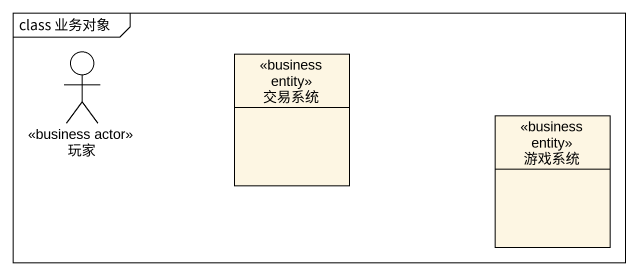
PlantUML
@startuml
mainframe class 业务对象
allowmixing
hide circle
hide empty members
actor 玩家 <<business actor>>
class 交易系统 <<business entity>>
class 游戏系统 <<business entity>>
@enduml
